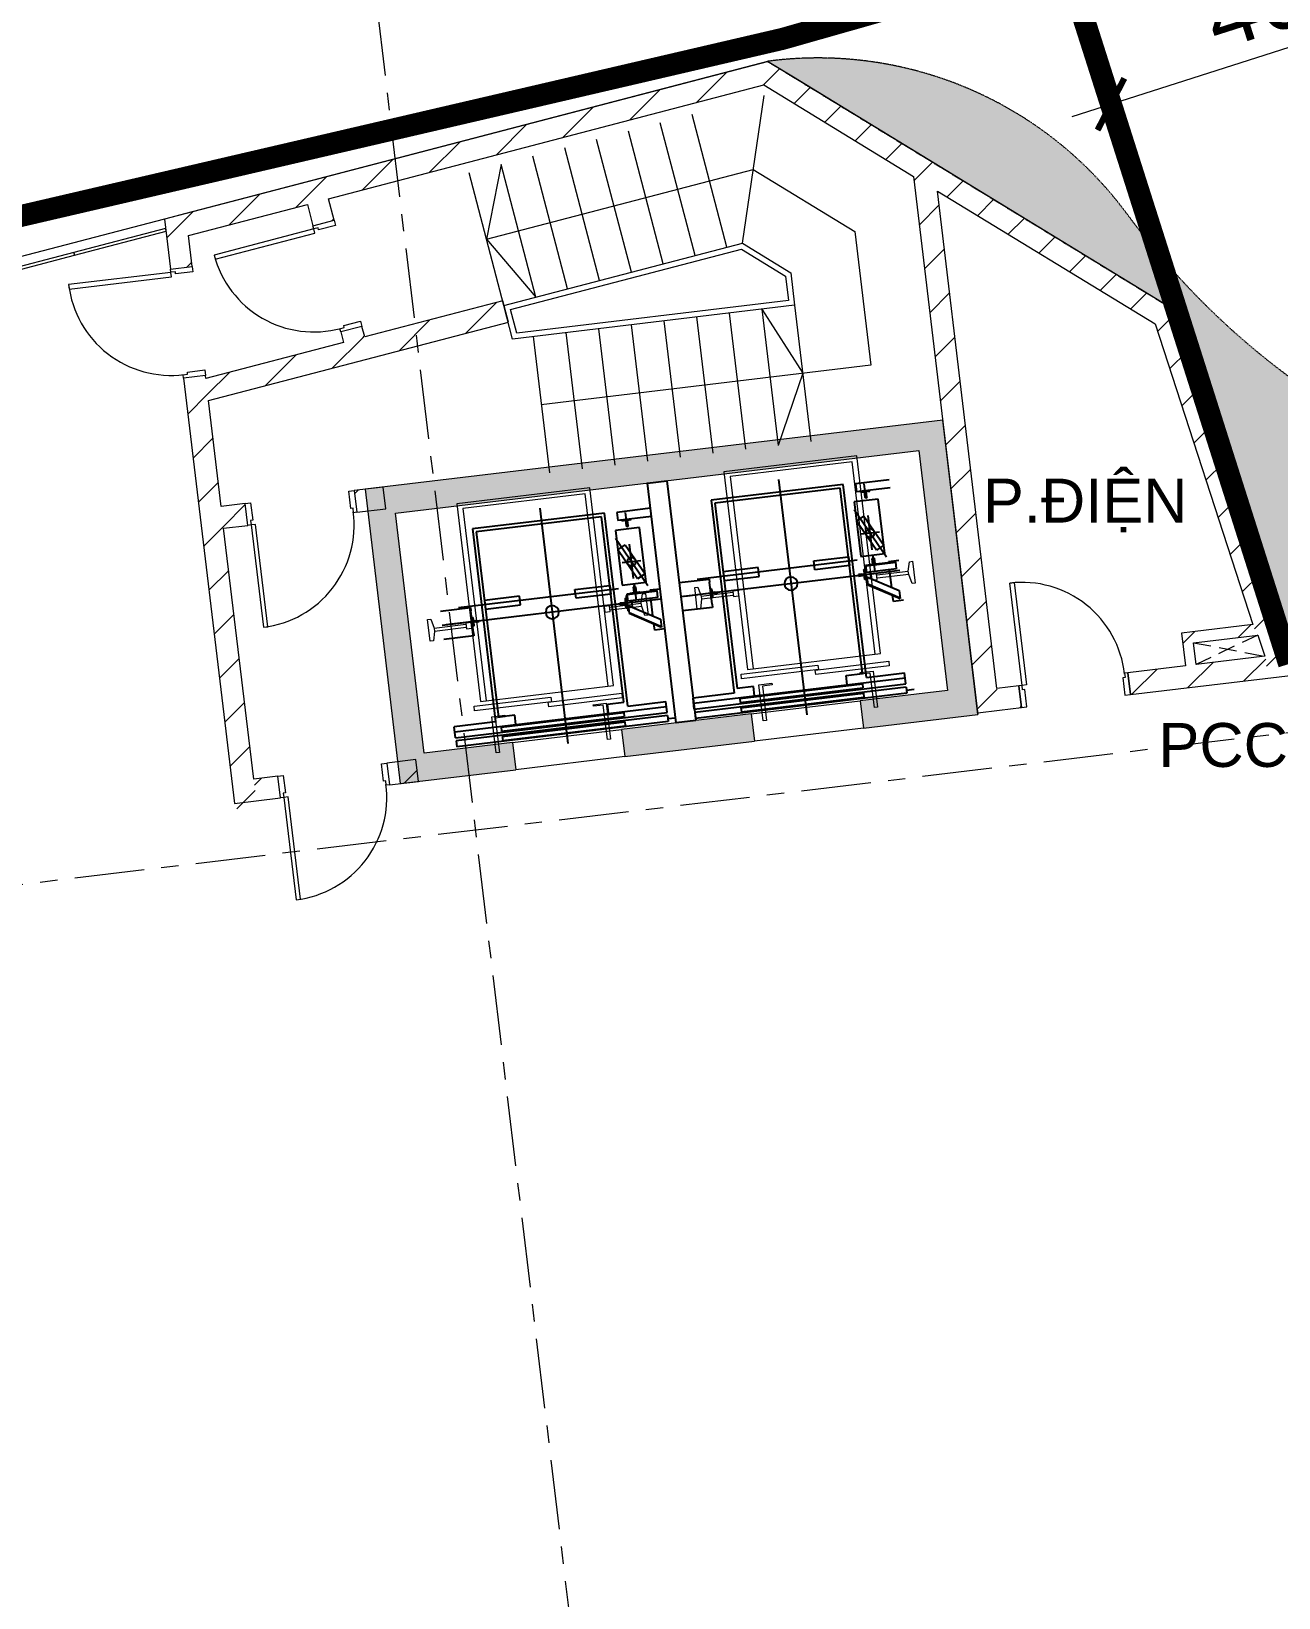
# Model space of a CAD drawing. Header units: millimetres. Extents: x -55734 to 162275, y -23881 to 125548.
# Drawn here: x 63256 to 74620, y 23369 to 37635 of the extents above; entities that cross this region are included whole.
import ezdxf
from ezdxf.xclip import XClip

# ---------------------------------------------------------------- set-up
doc = ezdxf.new("R2010")
doc.units = ezdxf.units.MM
doc.header["$XCLIPFRAME"] = 0
for name, pattern in [('gf$0$Dash', [6, 3, -3]), ('Grid Line', [22.224999999999994, 12.7, -3.174999999999999, 3.174999999999999, -3.174999999999999]), ('HIDDEN2', [4.7624999999999975, 3.174999999999999, -1.587499999999999])]:
    doc.linetypes.add(name, pattern=pattern)
for name, color, linetype, lineweight in [('@ color hatch', 7, 'Continuous', 13), ('A-DETL-GENF', 31, 'Continuous', 5), ('CHU', 181, 'Continuous', 5), ('Core - tb$0$A.Wall', 2, 'Continuous', 25), ('CUA', 31, 'Continuous', 9), ('DIM', 1, 'Continuous', 5), ('G-IMPT', 8, 'Continuous', 5), ('gf$0$A-_DETA----_E', 8, 'Continuous', 9), ('HATCH', 9, 'Continuous', 9), ('HATCH-1', 8, 'Continuous', 5), ('HATCH-TUONG', 152, 'Continuous', 15), ('KINH', 152, 'Continuous', 5), ('NET THAY 2', 55, 'Continuous', 5), ('NET-CAT', 3, 'Continuous', 15), ('NET-THAY', 2, 'Continuous', 9), ('TRUC', 225, 'Continuous', 5)]:
    doc.layers.add(name, color=color, linetype=linetype, lineweight=lineweight)
doc.layers.add('CGXD', color=5, linetype='HIDDEN2')
doc.layers.add('Core - tb$0$CT3 MBT 11-31$0$Nqh-ME-01', color=8, linetype='Continuous')
doc.styles.add('Arial_1', font='arial.ttf', dxfattribs={"height": 400})
doc.styles.add('TA1', font='arial.ttf')
doc.dimstyles.new('D_300_KTx3.0', dxfattribs={"dimtxt": 600, "dimasz": 375, "dimexe": 375, "dimexo": 375, "dimgap": 160, "dimtad": 1, "dimdec": 0, "dimzin": 9, "dimtxsty": 'TA1', "dimblk": 'ARCHTICK', "dimcen": 1, "dimdle": 375, "dimclrd": 256, "dimclre": 256, "dimclrt": 7, "dimadec": 0, "dimazin": 0, "dimtfac": 1, "dimtdec": 0, "dimtix": 1, "dimtmove": 1, "dimatfit": 3, "dimldrblk": 'ARCHTICK', "dimfxl": 1, "dimtolj": 1, "dimtzin": 0, "dimlwd": -1, "dimlwe": -1, "dimarcsym": 0})
pattern_1 = [(0, (266422.9927652581, 100505.680249034), (75, 75), [37.5, -112.5]), (90, (266441.7427652581, 100486.930249034), (-74.99999999999999, 75), [37.5, -112.5])]
pattern_2 = [(45, (0, 0), (-224.5064030267289, 224.5064030267289), [])]
pattern_3 = [(45, (-7.651980938899214, 63.85605885144832), (-224.5064030267289, 224.5064030267289), [])]

# ---------------------------------------------------------------- blocks, each defined once
blk = doc.blocks.new('Core - tb$0$CT3 MBT 11-31$0$tm')
at = {"layer": 'Core - tb$0$CT3 MBT 11-31$0$Nqh-ME-01'}
for p, q in [((-130.0000000000018, -1884.501825770196), (-130.0001636366378, -114.9995883382508)), ((-269.9999999999982, -1750.51420073567), (-270.0000000000018, -281.4443999999785)), ((-129.9999999995362, -459.0012257702838), (-129.9999999995362, -150.0733999997028)), ((-129.9999999995362, -468.678033770826), (-130.0000000000018, -378.0671167697947)), ((853.9999999999982, -537.5017757702808), (854.0000000000018, -1662.502275770363)), ((853.9999999999982, -537.5017757702808), (891.5000000004638, -537.5017757702808)), ((891.5000000004638, -537.5017757702808), (891.5000000000018, -1662.502275770363)), ((939.0000000004638, -537.5017757702808), (939.0000000004675, -1662.502275771294)), ((939.0000000004638, -537.5017757702808), (976.4999999999982, -537.5017757702808)), ((976.4999999999982, -537.5017757702808), (976.5000000000018, -1662.502275770363)), ((-1085.000000000002, -1125.002025770787), (1073.245266988406, -1125.002025769856)), ((854.0000000000018, -1662.502275770363), (891.5000000000018, -1662.502275770363)), ((939.0000000004675, -1662.502275771294), (976.5000000000018, -1662.502275770363)), ((-264.6149432030525, -2018.535669983197), (-728.3645859956723, -1777.122870393861)), ((-500.0000579999778, -1981.283436586913), (-500.0000580009091, -1809.746850323696)), ((-129.9999999995362, -1817.929318770599), (-129.9999999999982, -1730.59358577041)), ((-130, -2125.002025770787), (-129.9999999990669, -1730.653425770644)), ((-855.405599999709, -1896.002025770787), (-951.744711672889, -1896.002025770787)), ((-895.5029750000704, -1896.002025770787), (-818.2873750003073, -1896.002025769856)), ((-347.8310000002402, -1896.002025770787), (-661.9596220506373, -1896.002025770787)), ((-292.1093999994937, -1896.002025770787), (-144.2578000007215, -1896.002025770787)), ((-204.4970249994676, -1896.002025770787), (-281.7126250006277, -1896.002025769856)), ((957.4999999999982, -2055.230865471829), (957.4999999999982, -2125.002025770787))]:
    blk.add_line(p, q, dxfattribs=at)
for points in [[(-260, -114.9997999999323), (-259.9999999995362, -390.0020257707874)], [(-1.818989403545856e-12, -390.0020257707874), (0, -114.9997999999323)], [(900, -114.9997999999323), (800.0000000004657, -114.9997999999323)], [(799.9999999999982, -494.0020257707874), (800.0000000004657, -114.9997999999323)], [(845, -114.999799999001), (844.9999999999982, -2055.230865471829)], [(900, -114.9997999999323), (899.9999999999982, -2055.230865471829)], [(929.9999999999982, -2055.230865471829), (930, -114.9997999999323)], [(930, -114.9997999999323), (985, -114.9997999999323)], [(984.9999999999982, -2055.230865471829), (985, -114.9997999999323)], [(-259.9999999995362, -390.0020257707874), (-229.9999999990705, -390.0020257707874)], [(-30.00000000000182, -390.0020257707874), (-229.9999999990705, -390.0020257707874)], [(-167.5000000000018, -393.0020257707874), (-92.50000000000182, -393.0020257707874)], [(-167.5000000000018, -399.0616725709478), (-167.5000000000018, -393.0020257707874)], [(-166.561422000641, -400.0597843703072), (-134.9385776994768, -402.0058055713962)], [(-135.0000000000018, -426.0020257707874), (-134.9999999995362, -455.0020257707874)], [(-134.0000000000018, -424.2699747698571), (-134.0000000000018, -403.0039177702929)], [(-125.9999999995362, -424.0020257707874), (-126.0000000000018, -403.0039177702929)], [(-125.0614223000612, -402.0058055704649), (-93.438578000294, -400.0597843703072)], [(-125.0000000000018, -425.7340767707865), (-124.9999999995362, -455.0020257707874)], [(-92.50000000000182, -399.0616725709478), (-92.50000000000182, -393.0020257707874)], [(-30.00000000000182, -390.0020257707874), (-1.818989403545856e-12, -390.0020257707874)], [(-970.0000000000018, -494.0020257707874), (799.9999999999982, -494.0020257707874)], [(-969.9999999999982, -1706.002025770787), (-970.0000000000018, -494.0020257707874)], [(-939.9999999999982, -1675.002025769856), (-940.0000000000018, -525.0020257707874)], [(-940.0000000000018, -525.0020257707874), (760.0000000004638, -525.0020257707874)], [(-310.0000000000018, -525.0020257707874), (-230.0000000000018, -525.0020257707874)], [(-309.9999999999982, -845.0020257707874), (-310.0000000000018, -525.0020257707874)], [(-230.0000000000018, -525.0020257707874), (-229.9999999999982, -845.0020257707874)], [(-134.9999999995362, -455.0020257707874), (-124.9999999995362, -455.0020257707874)], [(760.0000000000018, -675.0020257698561), (760.0000000004638, -525.0020257707874)], [(845.0000000000018, -675.0020257707874), (760.0000000000018, -675.0020257698561)], [(-229.9999999999982, -845.0020257707874), (-309.9999999999982, -845.0020257707874)], [(-230.0000000000018, -1355.002025770787), (-310.0000000000018, -1355.002025770787)], [(-310.0000000000018, -1355.002025770787), (-309.9999999999982, -1675.002025770787)], [(-229.9999999999982, -1675.002025770787), (-230.0000000000018, -1355.002025770787)], [(845.0000000000018, -1525.002025770787), (760.0000000000018, -1525.002025770787)], [(760.0000000000018, -1525.002025770787), (760.0000000000018, -1675.002025770787)], [(800.0000000004675, -1706.002025770787), (-969.9999999999982, -1706.002025770787)], [(760.0000000000018, -1675.002025770787), (-939.9999999999982, -1675.002025769856)], [(-309.9999999999982, -1675.002025770787), (-229.9999999999982, -1675.002025770787)], [(800.0000000004675, -1706.002025770787), (799.9999999999982, -2055.230865471829)], [(-963.0000000000018, -2125.002025770787), (-963.0000000000018, -1816.002025770787)], [(-963.0000000000018, -1816.002025770787), (-888.0000000000018, -1816.002025770787)], [(-888.0000000000018, -2125.002025770787), (-888.0000000000018, -1816.002025770787)], [(-885.0000000000018, -1888.002025770787), (-885.0000000000018, -1852.502025770787)], [(-881.8000000007469, -1852.502025769856), (-885.0000000000018, -1852.502025770787)], [(-881.8000000007469, -1852.502025769856), (-881.8000000007469, -1887.80202576967)], [(-800.0000000000018, -2006.002025770787), (-799.9999999999982, -1786.002025770787)], [(-799.9999999999982, -1786.002025770787), (-300.0000000000018, -1786.002025770787)], [(-622.990127076393, -1785.754855033774), (-660.8535140668992, -1858.489708422516)], [(-339.1467382004503, -1933.514359528963), (-622.990127076393, -1785.754855033774)], [(-300.0000000000018, -1786.002025770787), (-300.0000000000018, -2006.002025770787)], [(-218.2000000001881, -1852.502025770787), (-218.2000000001881, -1887.802025770601)], [(-218.2000000001881, -1852.502025770787), (-215.0000000000018, -1852.502025770787)], [(-215.0000000000018, -1888.002025770787), (-215.0000000000018, -1852.502025770787)], [(-212, -2097.002025770787), (-212.0000000000018, -1820.002025769856)], [(-212.0000000000018, -1820.002025769856), (-149.0000000000018, -1820.002025770787)], [(-206, -2097.002025770787), (-206.0000000000018, -1820.002025770787)], [(-200.0000000000018, -1810.002025770787), (-60.00000000000182, -1810.002025769856)], [(-200.0000000000018, -1820.002025770787), (-200.0000000000018, -1810.002025770787)], [(-174.4999999990705, -1807.002025770787), (-174.5000000000018, -1800.024757770654)], [(-174.4999999990705, -1807.002025770787), (-85.50000000000182, -1807.002025770787)], [(-173.5802440000716, -1799.027982470412), (-135.6697565000522, -1795.976068771277)], [(-148.9999999995343, -2097.002025770787), (-149.0000000000018, -1820.002025770787)], [(-149.0000000000018, -1853.002025770787), (-90.14659999963078, -1853.002025770787)], [(-137.9399999994803, -1777.40202577116), (-137.9399999994766, -1745.002025770787)], [(-137.9399999994766, -1745.002025770787), (-122.0600000000541, -1745.002025770787)], [(-136.9399999999459, -1778.402025770229), (-135.7500000000018, -1778.402025770229)], [(-134.7499999995362, -1794.979293770921), (-134.7500000000018, -1779.402025770229)], [(-125.2500000000018, -1794.979293770921), (-125.2500000000018, -1779.402025770229)], [(-86.41975599946636, -1799.027982470412), (-124.3302434999514, -1795.976068770346)], [(-124.2500000000018, -1778.402025770229), (-123.059999999592, -1778.40202577116)], [(-122.059999999592, -1777.40202577116), (-122.0600000000541, -1745.002025770787)], [(-109.1991874473188, -1820.002025770787), (-36.45300418464649, -1820.002025770787)], [(-109.1991874473188, -1820.002025770787), (50.72693640179932, -2097.002025770787)], [(-85.50000000000182, -1807.002025770787), (-85.50000000000182, -1800.024757770654)], [(-60.00000000000182, -1820.002025770787), (-60.00000000000182, -1810.002025769856)], [(-43.38120418414655, -1820.002025770787), (116.5446878662333, -2097.002025770787)], [(-36.45300418464649, -1820.002025770787), (123.4728878671303, -2097.002025770787)], [(-885.0000000000018, -1939.502025769856), (-885.0000000000018, -1904.002025770787)], [(-881.8000000002812, -1939.502025770787), (-885.0000000000018, -1939.502025769856)], [(-882.0000000000018, -1891.002025770787), (-831.2000000001881, -1891.002025770787)], [(-882.0000000000018, -1901.002025770787), (-831.2000000001881, -1901.002025770787)], [(-881.8000000007469, -1887.80202576967), (-831.1999999997224, -1887.802025770601)], [(-831.2000000001881, -1904.202025770974), (-881.7999999998156, -1904.202025770974)], [(-881.7999999998156, -1904.202025770974), (-881.8000000002812, -1939.502025770787)], [(-828.2000000001881, -1898.002025770787), (-828.2000000001881, -1894.002025769856)], [(-825.0000000000018, -1894.002025770787), (-825.0000000000018, -1898.002025770787)], [(-660.8535140668992, -1858.489708422516), (-377.0099279340375, -2006.249245927502)], [(-377.0099279340375, -2006.249245927502), (-339.1467382004503, -1933.514359528963)], [(-275.0000000000018, -1894.002025770787), (-275.0000000000018, -1898.002025770787)], [(-271.7999999998156, -1898.002025770787), (-271.7999999998156, -1894.002025770787)], [(-218.2000000001881, -1887.802025770601), (-268.7999999998156, -1887.802025770601)], [(-218.0000000000018, -1891.002025770787), (-268.8000000002812, -1891.002025770787)], [(-218.0000000000018, -1901.002025770787), (-268.7999999998156, -1901.002025770787)], [(-268.7999999998156, -1904.202025770042), (-218.2000000001881, -1904.202025770042)], [(-218.2000000001881, -1904.202025770042), (-218.2000000001881, -1939.502025769856)], [(-218.2000000001881, -1939.502025769856), (-215.0000000000018, -1939.502025770787)], [(-215.0000000000018, -1939.502025770787), (-215.0000000000018, -1904.002025770787)], [(-300.0000000000018, -2006.002025770787), (-800.0000000000018, -2006.002025770787)], [(-222, -2125.002025770787), (-222.0000000000018, -2032.002025770787)], [(-222.0000000000018, -2032.002025770787), (-212.0000000000018, -2032.002025770787)], [(-148.9999999995343, -2097.002025770787), (-212, -2097.002025770787)], [(13.19914560671714, -2032.002025770787), (-149.0000000000018, -2032.002025770787)], [(50.72693640179932, -2097.002025770787), (123.4728878671303, -2097.002025770787)], [(143.0060671083611, -2032.002025770787), (85.94515146454614, -2032.002025770787)], [(143.0060671092942, -2125.002025770787), (143.0060671083611, -2032.002025770787)], [(899.9999999999982, -2055.230865471829), (799.9999999999982, -2055.230865471829)], [(929.9999999999982, -2055.230865471829), (984.9999999999982, -2055.230865471829)]]:
    blk.add_lwpolyline(points, dxfattribs=at)
for points in [[(-167.5000000000018, -399.0616725709478, 0.39632451), (-166.561422000641, -400.0597843703072)], [(-134.5000000000018, -425.1360007699768, 0.26794919), (-135.0000000000018, -426.0020257707874)], [(-134.0000000000018, -403.0039177702929, 0.39632451), (-134.9385776994768, -402.0058055713962)], [(-134.5000000000018, -425.1360007699768, 0.26794919), (-134.0000000000018, -424.2699747698571)], [(-125.0614223000612, -402.0058055704649, 0.39632451), (-126.0000000000018, -403.0039177702929)], [(-125.9999999995362, -424.0020257707874, 0.26794919), (-125.5000000000018, -424.8680507697354)], [(-125.0000000000018, -425.7340767707865, 0.26794919), (-125.5000000000018, -424.8680507697354)], [(-93.438578000294, -400.0597843703072, 0.39632451), (-92.50000000000182, -399.0616725709478)], [(-173.5802440000716, -1799.027982470412, 0.39087647), (-174.5000000000018, -1800.024757770654)], [(-137.9399999994803, -1777.40202577116, 0.41421356), (-136.9399999999459, -1778.402025770229)], [(-134.7500000000018, -1779.402025770229, 0.41421356), (-135.7500000000018, -1778.402025770229)], [(-135.6697565000522, -1795.976068771277, 0.39087647), (-134.7499999995362, -1794.979293770921)], [(-124.2500000000018, -1778.402025770229, 0.41421356), (-125.2500000000018, -1779.402025770229)], [(-125.2500000000018, -1794.979293770921, 0.39087647), (-124.3302434999514, -1795.976068770346)], [(-123.059999999592, -1778.40202577116, 0.41421356), (-122.059999999592, -1777.40202577116)], [(-85.50000000000182, -1800.024757770654, 0.39087647), (-86.41975599946636, -1799.027982470412)], [(-885.0000000000018, -1888.002025770787, 0.41421356), (-882.0000000000018, -1891.002025770787)], [(-882.0000000000018, -1901.002025770787, 0.41421356), (-885.0000000000018, -1904.002025770787)], [(-825.0000000000018, -1894.002025770787, 0.41421356), (-831.1999999997224, -1887.802025770601)], [(-828.2000000001881, -1894.002025769856, 0.41421356), (-831.2000000001881, -1891.002025770787)], [(-831.2000000001881, -1901.002025770787, 0.41421356), (-828.2000000001881, -1898.002025770787)], [(-831.2000000001881, -1904.202025770974, 0.41421356), (-825.0000000000018, -1898.002025770787)], [(-275.0000000000018, -1894.002025770787, -0.41421356), (-268.7999999998156, -1887.802025770601)], [(-268.7999999998156, -1904.202025770042, -0.41421356), (-275.0000000000018, -1898.002025770787)], [(-271.7999999998156, -1894.002025770787, -0.41421356), (-268.8000000002812, -1891.002025770787)], [(-268.7999999998156, -1901.002025770787, -0.41421356), (-271.7999999998156, -1898.002025770787)], [(-215.0000000000018, -1888.002025770787, -0.41421356), (-218.0000000000018, -1891.002025770787)], [(-218.0000000000018, -1901.002025770787, -0.41421356), (-215.0000000000018, -1904.002025770787)]]:
    blk.add_lwpolyline(points, format="xyb", dxfattribs=at)
for centre, radius in [((-130.0000000000018, -1125.002025770787), 60), ((-500.0000000000018, -1896.002025770787), 40)]:
    blk.add_circle(centre, radius, dxfattribs=at)
blk = doc.blocks.new('ALC1807-ASCENT PLAZA-KET CAU 1_rvt-1-MẶT BẰNG TẦNG 1')
at = {"layer": 'NET-CAT'}
h = blk.add_hatch(color=256, dxfattribs=at)
h.dxf.hatch_style = 1
h.paths.add_polyline_path([(71559.09152466606, 34094.97916389136), (66296.71077548015, 33464.62303391619), (66617.83559641089, 30783.7875579158), (67670.31174624708, 30909.85878391072), (67640.57796653127, 31158.08429094779), (66836.32732373217, 31061.74684466868), (66574.67006223304, 33246.13130659493), (71340.5997973448, 33817.01987713847), (71602.25705884391, 31632.63541521224), (70807.93764629672, 31537.48758484385), (70837.67142601253, 31289.26207780679), (71880.2163455968, 31414.14368789098)])
h.paths.add_polyline_path([(69815.03561814842, 31418.55246598061), (68633.47999467957, 31277.01940981104), (68663.21377439538, 31028.79390277396), (69844.76939786423, 31170.32695894354)], flags=17)
at = {"layer": 'Core - tb$0$A.Wall', "ltscale": 0.5}
blk.add_lwpolyline([(69308.65337382138, 31357.89529063815), (69129.93100875468, 31336.48696924277), (68868.27374725556, 33520.87143116901), (69046.99611232226, 33542.27975256439)], close=True, dxfattribs=at)
at = {"layer": 'HATCH'}
for p, q in [((69815.03561814842, 31418.55246598062), (70807.93764629672, 31537.48758484387)), ((67640.57796653127, 31158.08429094779), (68633.47999467957, 31277.01940981104)), ((70837.67142601253, 31289.26207780679), (69844.76939786423, 31170.32695894355)), ((68663.21377439538, 31028.79390277396), (67670.31174624708, 30909.85878391072))]:
    blk.add_line(p, q, dxfattribs=at)
at = {"layer": 'NET-CAT'}
for p, q in [((71559.09152466606, 34094.97916389136), (66296.71077548015, 33464.62303391619)), ((71880.2163455968, 31414.14368789098), (71559.09152466606, 34094.97916389136)), ((66574.67006223304, 33246.13130659493), (71340.5997973448, 33817.01987713847)), ((71340.5997973448, 33817.01987713848), (71602.25705884391, 31632.63541521224)), ((66296.71077548015, 33464.62303391619), (66617.83559641089, 30783.7875579158)), ((66836.32732373217, 31061.74684466868), (66574.67006223304, 33246.13130659493)), ((71602.25705884391, 31632.63541521224), (70807.93764629673, 31537.48758484385)), ((70807.93764629684, 31537.4875848429), (70837.67142601265, 31289.26207780583)), ((69815.03561814842, 31418.55246598061), (68633.47999467955, 31277.01940981104)), ((69815.03561814854, 31418.55246597966), (69844.76939786435, 31170.32695894259)), ((70837.67142601253, 31289.26207780679), (71880.2163455968, 31414.14368789098)), ((68633.47999467957, 31277.01940981103), (68663.21377439538, 31028.79390277396)), ((67640.57796653129, 31158.08429094779), (66836.32732373217, 31061.74684466868)), ((67640.57796653127, 31158.08429094779), (67670.31174624708, 30909.85878391072)), ((68663.21377439536, 31028.79390277396), (69844.76939786423, 31170.32695894354)), ((66617.83559641089, 30783.7875579158), (67670.31174624708, 30909.85878391072))]:
    blk.add_line(p, q, dxfattribs=at)
at = {"layer": 'NET-THAY', "color": 50}
blk.add_line((47173.0168935675, 31407.51347607909), (69961.26538603981, 37361.6191018002), dxfattribs=at)
at = {"layer": 'Core - tb$0$CT3 MBT 11-31$0$Nqh-ME-01', "extrusion": (0, 0, -1), "zscale": -1, "rotation": 263.1693507407662}
for p in [(-69074.94002908579, 32342.08444445662), (-66900.48237746864, 32081.61626942381)]:
    blk.add_blockref('Core - tb$0$CT3 MBT 11-31$0$tm', p, dxfattribs=at)
blk = doc.blocks.new('THANG MAY 2 - THANG MAY 2_dwg_gf$0$Chindler Elevator - Passenger_Servic - Passenger - 1_35t _18 Người_-1545864-IDEA-1st Storey-367447-MẶT BẰNG TẦNG 1')
at = {"layer": 'G-IMPT'}
for p, q in [((-949.9999999999854, 1000.000000000016), (-949.9999999999854, 1030.000000000018)), ((950.0000000000001, 1030.000000000007), (950.0000000000001, 1000.000000000009))]:
    blk.add_line(p, q, dxfattribs=at)
at = {"layer": 'G-IMPT', "flags": 128}
for points in [[(610.0000000000146, 2130.000000000015), (610.0000000000146, 315.0000000000036), (-610.0000000000001, 315.0000000000036), (-610.0000000000001, 2130.000000000015)], [(-610.0000000000001, 1040.000000000018), (-610.0000000000001, 990.0000000000164), (-660.0000000000001, 990.0000000000164), (-660.0000000000001, 1040.000000000013)], [(610.0000000000146, 990.0000000000091), (610.0000000000146, 1040.000000000013), (660.0000000000146, 1040.000000000013), (660.0000000000146, 990.000000000011)], [(0, 237.4999999999945), (-674.9999999999854, 237.4999999999945), (-674.9999999999854, 194.9999999999982), (0, 194.9999999999982)], [(-404.9999999999855, 165), (-524.9999999999854, 165), (-524.9999999999854, -165.0000000000018), (-495, -165.0000000000018), (-495, 149.9999999999982), (-404.9999999999855, 149.9999999999982)], [(675, 280), (-30, 280), (-30, 237.4999999999945), (675, 237.4999999999945)], [(525.0000000000146, 165), (405.0000000000146, 165), (405.0000000000146, 150), (495.0000000000146, 150), (495.0000000000146, -165.0000000000018), (525.0000000000146, -165.0000000000018)]]:
    blk.add_lwpolyline(points, close=True, dxfattribs=at)
for points in [[(-559.9999999999854, 315.0000000000109), (-559.9999999999854, 2080.000000000016), (560.0000000000146, 2080.000000000016), (560.0000000000146, 315.0000000000073)], [(-659.9999999999854, 1030.000000000015), (-950.0000000000001, 1030.000000000015), (-969.9999999999854, 1115.000000000016), (-999.9999999999854, 1115.000000000016), (-999.9999999999854, 915.0000000000127), (-969.9999999999854, 915.0000000000127), (-949.9999999999854, 1000.000000000016), (-660.0000000000001, 1000.000000000016)], [(660.0000000000001, 1000.000000000009), (950.0000000000146, 1000.000000000009), (970, 915.000000000011), (1000, 915.000000000011), (1000, 1115.000000000007), (970, 1115.000000000007), (950.0000000000001, 1030.000000000007), (660.0000000000146, 1030.000000000007)]]:
    blk.add_lwpolyline(points, dxfattribs=at)
blk = doc.blocks.new('THANG MAY 2 - THANG MAY 2_dwg-367446-MẶT BẰNG TẦNG 1')
at = {"extrusion": (0, 0, -1), "zscale": -1, "rotation": 353.1575838916367}
for p in [(-70462.07689035105, 31373.74856168367), (-68029.52681574124, 31081.8579408757)]:
    blk.add_blockref('THANG MAY 2 - THANG MAY 2_dwg_gf$0$Chindler Elevator - Passenger_Servic - Passenger - 1_35t _18 Người_-1545864-IDEA-1st Storey-367447-MẶT BẰNG TẦNG 1', p, dxfattribs=at)
blk = doc.blocks.new('THANG MAY 2 - THANG MAY 2-367448-MẶT BẰNG TẦNG 1')
blk.add_blockref('THANG MAY 2 - THANG MAY 2_dwg-367446-MẶT BẰNG TẦNG 1', (-67170.10535948286, -33124.01238178432))
blk = doc.blocks.new('THANG  BO 1 - THANG  BO 1-370051-MẶT BẰNG TẦNG 1')
at = {"layer": 'A-DETL-GENF'}
for p, q in [((46743.46912378702, 18915.51121924914), (46941.4613700721, 20259.39633294698)), ((46312.2234103534, 18802.67513245951), (45995.81078965066, 20011.96544229411)), ((46602.45308471376, 18878.61416142818), (46286.04046401103, 20087.90447126277)), ((45731.76406163268, 18650.79707452218), (45415.35144092993, 19860.0873843568)), ((46021.99373599303, 18726.73610349085), (45705.5811152903, 19936.02641332545)), ((45151.30471291194, 18498.91901658484), (44834.8920922092, 19708.20932641948)), ((45441.53438727231, 18574.8580455535), (45125.12176656957, 19784.14835538814)), ((44570.84536419123, 18347.0409586475), (44254.43274348847, 19556.33126848217)), ((44544.66241784883, 19632.27029745084), (44412.63905383985, 18951.68611356483)), ((44412.63905383984, 18951.68611356485), (46842.46524692956, 19587.45377609806)), ((44861.07503855159, 18422.97998761617), (44544.66241784883, 19632.27029745083)), ((46842.46524692956, 19587.45377609806), (47768.22634315817, 19021.81653216104)), ((47768.22634315817, 19021.81653216104), (47914.27428682498, 17804.68617257901)), ((44412.63905383984, 18951.68611356486), (44861.07503855158, 18422.97998761617)), ((44570.84536419123, 18347.0409586475), (46743.46912378702, 18915.51121924914)), ((44631.87348141277, 18311.32585108222), (46735.54943393568, 18861.75581470123)), ((46735.54943393568, 18861.75581470123), (47137.0249874628, 18616.45545964171)), ((46743.46912378702, 18915.51121924914), (47183.78064344021, 18646.48220575426)), ((47137.0249874628, 18616.45545964171), (47163.66307482194, 18394.45969556525)), ((47183.78064344021, 18646.48220575426), (47219.2639053407, 18350.77276793665)), ((44650.51860552526, 18042.53958166579), (44570.84536419123, 18347.0409586475)), ((44687.85321160407, 18097.37817378288), (44631.87348141277, 18311.32585108222)), ((47219.2639053407, 18350.77276793665), (44650.51860552526, 18042.53958166579)), ((47163.66307482194, 18394.45969556525), (44687.85321160407, 18097.37817378288)), ((46623.53735645663, 18279.28935059595), (46772.46114258306, 17038.19237375421)), ((46921.40063089866, 18315.0310592663), (47293.7257984039, 17730.22427951579)), ((46921.40063089866, 18315.0310592663), (47070.32441702509, 17073.93408242456)), ((47219.2639053407, 18350.77276793665), (47368.18769146712, 17109.67579109491)), ((45432.08425868851, 18136.32251591454), (45581.00804481493, 16895.22553907281)), ((45729.94753313054, 18172.06422458489), (45878.87131925696, 16930.96724774316)), ((46027.81080757258, 18207.80593325524), (46176.734593699, 16966.70895641351)), ((46325.6740820146, 18243.54764192559), (46474.59786814103, 17002.45066508386)), ((44836.35770980444, 18064.83909857383), (44985.28149593087, 16823.74212173211)), ((45134.22098424647, 18100.58080724418), (45283.1447703729, 16859.48383040246)), ((47914.27428682498, 17804.68617257901), (44910.81960286765, 17444.29061015296)), ((47293.72579840391, 17730.22427951577), (47070.32441702509, 17073.93408242456))]:
    blk.add_line(p, q, dxfattribs=at)
blk = doc.blocks.new('A$C56D52FB6')
at = {"layer": '@ color hatch', "ltscale": 0.5}
h = blk.add_hatch(dxfattribs=at)
h.set_pattern_fill('CROSS', color=139, scale=300)
h.set_pattern_definition(pattern_1)
edge = h.paths.add_edge_path()
edge.add_line((-50972.45489764104, 14274.83711913933), (-34358.69779159851, 18291.28767043402))
edge.add_line((-34358.69779159851, 18291.28767043402), (-26870.79874875647, 20031.79562566728))
edge.add_line((-26870.79874875647, 20031.79562566728), (-20664.24176168814, 21795.03478807406))
edge.add_line((-20664.24176168814, 21795.03478807406), (-18690.18954590923, 15594.80901044124))
edge.add_arc((-17090.48040331993, 18707.83497549678), 3499.999999999109, 216.3524948346997, 242.8024589970868, ccw=False)
edge.add_arc((-25547.02854208468, 12483.94603234741), 6999.999999996249, 36.35249483465213, 102.7523131960874)
edge.add_line((-27092.1862276789, 19311.27989898944), (-48184.4457514041, 13768.79811309597))
edge.add_arc((-49006.89368788648, 17170.79449636478), 3499.999999999739, 235.83424668101628, 283.59074592841216, ccw=False)
h = blk.add_hatch(dxfattribs=at)
h.set_pattern_fill('CROSS', color=139, scale=300)
h.set_pattern_definition(pattern_1)
edge = h.paths.add_edge_path()
edge.add_line((-26008.33311357989, 15953.41257524569), (-22309.50752009999, 13693.44126836861))
edge.add_line((-22309.50752009999, 13693.44126836861), (-21286.79335026036, 10557.22671043835))
edge.add_line((-21286.79335026036, 10557.22671043835), (-17971.19703517371, 10955.07729400827))
edge.add_line((-17971.19703517371, 10955.07729400827), (-14884.08555073349, 12064.65638731567))
edge.add_arc((-17090.48040331906, 18707.8349754992), 7000.000000001151, 216.3524948346879, 288.37284363465005, ccw=False)
edge.add_arc((-25547.02854208578, 12483.9460323444), 3499.999999998965, 36.35249483468047, 97.57369532617159)
at = {"layer": 'gf$0$A-_DETA----_E', "color": 190, "linetype": 'gf$0$Dash'}
blk.add_lwpolyline([(-26008.33311357989, 15953.41257524569), (-22309.50752009999, 13693.44126836861), (-21286.79335026036, 10557.22671043835), (-17971.19703517371, 10955.07729400827), (-14884.08555073349, 12064.65638731567, -0.3250178610943656), (-22728.17916249757, 14558.57568006177, 0.2736684732394846)], format="xyb", close=True, dxfattribs=at)
blk = doc.blocks.new('System Panel - Glazed-394770-MẶT BẰNG TẦNG 1')
at = {"layer": 'KINH', "lineweight": 9}
for p, q in [((500.0000001523973, 12.69999999999711), (-500.0000001523973, 12.69999999999711)), ((-500.0000001523973, 12.69999999999711), (-500.0000001523973, -12.69999999999711)), ((500.0000001523973, -12.69999999999711), (500.0000001523973, 12.69999999999711)), ((-500.0000001523973, -12.69999999999711), (500.0000001523973, -12.69999999999711))]:
    blk.add_line(p, q, dxfattribs=at)
blk = doc.blocks.new('System Panel - Glazed-633009-MẶT BẰNG TẦNG 1')
at = {"layer": 'KINH', "lineweight": 9}
for p, q in [((431.6751269402377, 12.69999999999711), (-431.6751269402464, 12.70000000000144)), ((-431.6751269402464, 12.70000000000144), (-431.6751269402464, -12.69999999999495)), ((431.6751269402377, -12.69999999999711), (431.6751269402377, 12.69999999999711)), ((-431.6751269402464, -12.69999999999495), (431.6751269402377, -12.69999999999711))]:
    blk.add_line(p, q, dxfattribs=at)
blk = doc.blocks.new('CUA 1 CANH MO - 2 - Type 1000-536230-MẶT BẰNG TẦNG 1')
at = {"layer": 'CUA', "lineweight": 5}
for p, q in [((-398.5493444547624, -102.2545325236376), (-398.5493444547614, 97.74546747635969)), ((-398.5493444547614, 97.74546747635968), (-348.5493444547608, 97.74546747635999)), ((-348.5493444547608, 97.74546747635999), (-348.5493444547597, -61.25453252363722)), ((551.4506555452392, 97.7454674763659), (601.4506555452381, 97.74546747636622)), ((551.4506555452402, -61.25453252363134), (551.4506555452392, 97.74546747636589)), ((601.4506555452381, 97.74546747636622), (601.4506555452392, -102.254532523631)), ((-368.5493444547591, -102.2545325236374), (-398.5493444547624, -102.2545325236376)), ((-368.5493444547594, -61.25453252363736), (-368.5493444547591, -102.2545325236374)), ((-348.5493444547597, -61.25453252363722), (-368.5493444547594, -61.25453252363736)), ((571.4506555452401, -61.25453252363121), (551.4506555452402, -61.25453252363134)), ((571.4506555452404, -102.2545325236312), (571.4506555452401, -61.25453252363121)), ((601.4506555452392, -102.254532523631), (571.4506555452404, -102.2545325236312))]:
    blk.add_line(p, q, dxfattribs=at)
at = {"layer": 'CUA'}
for p, q in [((-327.5493444547604, -102.2545325246243), (-367.5493444547604, -102.2545325246244)), ((-367.5493444547604, -102.2545325246244), (-367.5493444547588, -1040.254532524624)), ((-327.5493444547587, -1040.254532524624), (-327.5493444547604, -102.2545325246243)), ((-367.5493444547588, -1040.254532524624), (-327.5493444547587, -1040.254532524624))]:
    blk.add_line(p, q, dxfattribs=at)
at = {"layer": 'CUA', "lineweight": 5}
blk.add_arc((-367.5493444547607, -102.2545325246248), 937.9999999999995, 269.9999999999997, 0.4999999999998296, dxfattribs=at)
blk = doc.blocks.new('CUA 1 CANH MO - 2 - Type 1000-536410-MẶT BẰNG TẦNG 1')
at = {"layer": 'CUA', "lineweight": 5}
for p, q in [((-398.5493444547624, -102.2545325236376), (-398.5493444547614, 97.74546747635969)), ((-398.5493444547614, 97.74546747635968), (-348.5493444547608, 97.74546747635999)), ((-348.5493444547608, 97.74546747635999), (-348.5493444547597, -61.25453252363722)), ((551.4506555452392, 97.7454674763659), (601.4506555452381, 97.74546747636622)), ((551.4506555452402, -61.25453252363134), (551.4506555452392, 97.74546747636589)), ((601.4506555452381, 97.74546747636622), (601.4506555452392, -102.254532523631)), ((-368.5493444547591, -102.2545325236374), (-398.5493444547624, -102.2545325236376)), ((-368.5493444547594, -61.25453252363736), (-368.5493444547591, -102.2545325236374)), ((-348.5493444547597, -61.25453252363722), (-368.5493444547594, -61.25453252363736)), ((571.4506555452401, -61.25453252363121), (551.4506555452402, -61.25453252363134)), ((571.4506555452404, -102.2545325236312), (571.4506555452401, -61.25453252363121)), ((601.4506555452392, -102.254532523631), (571.4506555452404, -102.2545325236312))]:
    blk.add_line(p, q, dxfattribs=at)
at = {"layer": 'CUA'}
for p, q in [((-327.5493444547604, -102.2545325246243), (-367.5493444547604, -102.2545325246244)), ((-367.5493444547604, -102.2545325246244), (-367.5493444547588, -1040.254532524624)), ((-327.5493444547587, -1040.254532524624), (-327.5493444547604, -102.2545325246243)), ((-367.5493444547588, -1040.254532524624), (-327.5493444547587, -1040.254532524624))]:
    blk.add_line(p, q, dxfattribs=at)
at = {"layer": 'CUA', "lineweight": 5}
blk.add_arc((-367.5493444547607, -102.2545325246248), 937.9999999999995, 269.9999999999997, 0.4999999999998296, dxfattribs=at)
blk = doc.blocks.new('CUA 1 CANH MO - 2 - Type 1000-546625-MẶT BẰNG TẦNG 1')
at = {"layer": 'CUA'}
for p, q in [((-367.5493444547588, 1040.254532524624), (-327.5493444547587, 1040.254532524624)), ((-367.5493444547604, 102.2545325246244), (-367.5493444547588, 1040.254532524624)), ((-327.5493444547587, 1040.254532524624), (-327.5493444547604, 102.2545325246243)), ((-327.5493444547604, 102.2545325246243), (-367.5493444547604, 102.2545325246244))]:
    blk.add_line(p, q, dxfattribs=at)
at = {"layer": 'CUA', "lineweight": 5}
for p, q in [((-368.5493444547591, 102.2545325236374), (-398.5493444547624, 102.2545325236376)), ((-398.5493444547624, 102.2545325236376), (-398.5493444547614, -97.74546747635969)), ((-368.5493444547594, 61.25453252363736), (-368.5493444547591, 102.2545325236374)), ((-348.5493444547597, 61.25453252363722), (-368.5493444547594, 61.25453252363736)), ((-348.5493444547608, -97.74546747635999), (-348.5493444547597, 61.25453252363722)), ((571.4506555452401, 61.25453252363121), (551.4506555452402, 61.25453252363134)), ((551.4506555452402, 61.25453252363134), (551.4506555452392, -97.74546747636589)), ((601.4506555452392, 102.254532523631), (571.4506555452404, 102.2545325236312)), ((571.4506555452404, 102.2545325236312), (571.4506555452401, 61.25453252363121)), ((601.4506555452381, -97.74546747636622), (601.4506555452392, 102.254532523631)), ((-398.5493444547614, -97.74546747635968), (-348.5493444547608, -97.74546747635999)), ((551.4506555452392, -97.7454674763659), (601.4506555452381, -97.74546747636622))]:
    blk.add_line(p, q, dxfattribs=at)
blk.add_arc((-367.5493444547607, 102.2545325246248), 937.9999999999995, 359.4999999999998, 89.99999999999993, dxfattribs=at)
blk = doc.blocks.new('_ARCHTICK')
at = {"color": 0, "linetype": 'ByBlock', "const_width": 0.15}
blk.add_lwpolyline([(-0.5, -0.5), (0.5, 0.5)], dxfattribs=at)
blk = doc.blocks.new('*D151')
at = {"layer": 'Defpoints', "color": 0, "transparency": 16777216}
for p in [(132637.0113204487, 71677.17154249802), (128825.3515963671, 70463.60036074155, -3.47962208218722e-06), (128825.3515963671, 70463.60036074155)]:
    blk.add_point(p, dxfattribs=at)
at = {"layer": 'DIM', "transparency": 16777216}
blk.add_line((132994.3376159774, 71790.93849079031), (128468.0253008384, 70349.83341244925), dxfattribs=at)
at = {"layer": 'DIM', "transparency": 16777216, "xscale": 375, "yscale": 375, "zscale": 375}
for p, rotation in [((132637.0113204487, 71677.17154249802), 17.66063888103842), ((128825.3515963671, 70463.60036074155), 197.6606388810384)]:
    blk.add_blockref('_ARCHTICK', p, dxfattribs=dict(at, rotation=rotation))
at = {"layer": 'DIM', "color": 7, "transparency": 16777216, "insert": (130589.7027646934, 71514.75101792473), "char_height": 600, "attachment_point": 5, "rotation": 17.660638881038427, "style": 'TA1'}
blk.add_mtext('\\A1;4000', dxfattribs=at)
blk = doc.blocks.new('A$C1F0A2BF7')
at = {"layer": 'CGXD', "ltscale": 200, "const_width": 200, "elevation": -3.977424561112374e-06}
blk.add_lwpolyline([(153561.1226146654, 72890.82706285013), (130418.0220422434, 65461.24212783163), (128403.46457685, 71788.68930861734), (125832.2476587936, 71058.24948267722), (118267.2105483628, 69299.8113417508), (97389.2170030819, 64252.46243989574), (95665.13970612898, 76400.76485154765), (89158.62054502891, 76288.37961033436), (80095.1513761798, 76240.15018884973), (75966.30655073191, 76254.6673286161), (71950.12642534656, 76296.02380128148), (68041.3713891315, 76232.41742682464), (63824.10836483542, 76163.23365290447), (62710.87670009441, 76152.7975980192), (59200.81674194217, 76148.43576485223), (53256.37634525231, 76129.83989817418), (50614.28199219946, 76167.41231305858), (49470.58350224127, 76197.63051792078), (45331.29765398303, 75911.0010137008)], dxfattribs=at)
at = {"layer": 'DIM'}
dim = blk.add_aligned_dim(p1=(132637.0113204487, 71677.17154249802, -4.978024789251535e-07), p2=(128825.3515963671, 70463.60036074156, -3.977424561112374e-06), distance=1.3969181705369556e-11, dimstyle='D_300_KTx3.0', dxfattribs=at)
dim.commit()
dim.dimension.update_dxf_attribs({"geometry": '*D151', "text_midpoint": (130589.7027646934, 71514.75101792473, -4.978024789251535e-07)})

msp = doc.modelspace()

# ---------------------------------------------------------------- hatches: boundary and pattern name
at = {"layer": 'HATCH-TUONG', "lineweight": 5}
h = msp.add_hatch(dxfattribs=at)
h.set_pattern_fill('FP_3', color=256, style=0, pattern_type=2)
h.set_pattern_definition(pattern_2)
h.paths.add_polyline_path([(64688.87424102981, 35775.25649528362), (70198.2835781237, 37216.80169968717), (69961.38083195314, 37361.54856469466), (64664.86323052469, 35975.70680177249)], flags=0)
h = msp.add_hatch(dxfattribs=at)
h.set_pattern_fill('FP_3', color=256, style=0, pattern_type=2)
h.set_pattern_definition(pattern_2)
h.paths.add_polyline_path([(73755.65387513787, 34808.88190841605), (73660.20642543389, 35101.57725781747), (70198.2835781237, 37216.80169968716), (69929.70207254753, 37146.52694650301), (73492.9450286672, 34969.39622304957)], flags=0)
h = msp.add_hatch(dxfattribs=at)
h.set_pattern_fill('FP_3', color=256, style=0, pattern_type=2)
h.set_pattern_definition(pattern_2)
h.paths.add_polyline_path([(71886.16310154012, 31364.49858648363), (72084.74350716977, 31388.28561025627), (71510.70150254255, 36180.54105241938), (71293.36524767974, 36313.33285011856), (71712.54848577474, 32813.87960831476)], flags=0)
h = msp.add_hatch(dxfattribs=at)
h.set_pattern_fill('FP_3', color=256, style=0, pattern_type=2)
h.set_pattern_definition(pattern_2)
h.paths.add_polyline_path([(66100.01800501386, 34800.72102281222), (66293.50445458743, 34851.34704212465), (66268.19144493114, 34948.09026691163), (66074.70499535759, 34897.46424759919)], flags=0)
h.paths.add_polyline_path([(65821.57489879543, 35864.89649546694), (66015.06134836898, 35915.52251477937), (65964.43532905653, 36109.00896435296), (65770.94887948298, 36058.38294504052)], flags=0)
h = msp.add_hatch(dxfattribs=at)
h.set_pattern_fill('FP_3', color=256, style=0, pattern_type=2)
h.set_pattern_definition(pattern_2)
h.paths.add_polyline_path([(65112.97399739976, 30553.16974602743), (65311.55440302943, 30576.95676980008), (64841.51639393432, 34500.95917546436), (64642.93598830467, 34477.17215169171), (65072.80193200725, 30888.53684015706)], flags=0)
h.paths.add_polyline_path([(64524.00086944144, 35470.07417984), (64722.58127507108, 35493.86120361264), (64664.86323052469, 35975.70680177248), (64469.55484652033, 35924.60407058754)], flags=0)
h = msp.add_hatch(dxfattribs=at)
h.set_pattern_fill('FP_3', color=256, style=0, pattern_type=2)
h.set_pattern_definition(pattern_2)
h.paths.add_polyline_path([(64868.95681981825, 34271.879196617), (67601.79239612794, 34986.92971808193), (67551.16637681553, 35180.41616765549), (64844.94580931313, 34472.32950310587)], flags=0)
h = msp.add_hatch(dxfattribs=at)
h.set_pattern_fill('FP_3', color=256, style=0, pattern_type=2)
h.set_pattern_definition(pattern_2)
h.paths.add_polyline_path([(74563.89877620403, 31685.25209662042), (74766.35584401591, 31709.50348773684), (73755.65387513787, 34808.88190841605), (73492.9450286672, 34969.39622304957), (74500.68223548107, 31879.10942368617)], flags=0)
h = msp.add_hatch(dxfattribs=at)
h.set_pattern_fill('FP_3', color=256, style=0, pattern_type=2)
h.set_pattern_definition(pattern_2)
h.paths.add_polyline_path([(65008.26984992816, 33108.85694157825), (65228.51494777234, 33135.23907813204), (65204.72792399969, 33333.81948376169), (64984.48282615552, 33307.4373472079)], flags=0)
h.paths.add_polyline_path([(66221.41697592063, 33254.17419699526), (66484.53601335126, 33285.69200349059), (66460.74898957861, 33484.27240912025), (66197.62995214798, 33452.75460262493)], flags=0)
h = msp.add_hatch(dxfattribs=at)
h.set_pattern_fill('FP_3', color=256, style=0, pattern_type=2)
h.set_pattern_definition(pattern_3)
h.paths.add_polyline_path([(73769.42773898573, 31856.28850056192), (73868.71794180055, 31868.18201244824), (73833.03740614158, 32166.05262089272), (73733.74720332677, 32154.15910900641)], flags=0)
h = msp.add_hatch(dxfattribs=at)
h.set_pattern_fill('FP_3', color=256, style=0, pattern_type=2)
h.set_pattern_definition(pattern_3)
h.paths.add_polyline_path([(73844.9309180279, 32066.7624180779), (74429.8137138192, 32136.82280960337), (74398.20544345771, 32233.75147313625), (73833.03740614158, 32166.05262089272)], flags=0)
h = msp.add_hatch(dxfattribs=at)
h.set_pattern_fill('FP_3', color=256, style=0, pattern_type=2)
h.set_pattern_definition([(45, (-7.651980938986526, 63.85605885141194), (-224.5064030267289, 224.5064030267289), [])])
h.paths.add_polyline_path([(72077.09152623078, 31452.14166910768), (72275.67193186043, 31475.92869288033), (72251.88490808778, 31674.50909850999), (72053.30450245814, 31650.72207473735)], flags=0)
h.paths.add_polyline_path([(73268.57396000873, 31594.86381174357), (74556.24679526505, 31749.10815547183), (74493.03025454211, 31942.96548253758), (73244.78693623608, 31793.44421737324)], flags=0)
h = msp.add_hatch(dxfattribs=at)
h.set_pattern_fill('FP_3', color=256, style=0, pattern_type=2)
h.set_pattern_definition([(45, (-5.946755943150492, 49.64510140739731), (-224.5064030267289, 224.5064030267289), [])])
h.paths.add_polyline_path([(65305.60764708628, 30626.60187120748), (65526.14084481537, 30653.01851790737), (65502.35382104271, 30851.59892353703), (65281.82062331362, 30825.18227683712)], flags=0)
h.paths.add_polyline_path([(66519.04287296366, 30771.95363677061), (66782.43052243725, 30803.50361905403), (66758.64349866462, 31002.08402468369), (66495.255849191, 30970.53404240028), (66499.13115697494, 30938.18194156445)], flags=0)

# ---------------------------------------------------------------- linework, layer by layer
at = {"layer": 'HATCH-1', "linetype": 'HIDDEN2', "ltscale": 50}
for p, q in [((74429.81371381911, 32136.82280960334), (73868.71794180047, 31868.1820124482)), ((73844.93091802782, 32066.76241807787), (74493.0302545421, 31942.96548253759))]:
    msp.add_line(p, q, dxfattribs=at)
at = {"layer": 'NET-CAT'}
for p, q in [((69961.38083195307, 37361.54856469463), (64664.86323052462, 35975.70680177244)), ((70198.2835781236, 37216.80169968712), (69961.38083195307, 37361.54856469463)), ((65964.43532905646, 36109.00896435291), (69929.70207254747, 37146.52694650297)), ((69929.70207254746, 37146.52694650297), (71293.36524767966, 36313.33285011852)), ((73660.20642543379, 35101.57725781742), (70198.2835781236, 37216.80169968712)), ((71293.36524767967, 36313.33285011852), (71880.21634559687, 31414.14368789099)), ((66015.0613483689, 35915.52251477932), (65964.43532905646, 36109.00896435291)), ((72053.307421038, 31650.72242434046), (71510.70150254246, 36180.54105241934)), ((71510.70150254246, 36180.54105241934), (73492.94502866713, 34969.39622304954)), ((64664.86323052462, 35975.70680177244), (64469.55484652027, 35924.6040705875)), ((64688.87424102973, 35775.25649528359), (65770.94887948291, 36058.38294504048)), ((65770.94887948291, 36058.38294504048), (65821.57489879536, 35864.89649546689)), ((64469.55484652027, 35924.6040705875), (64524.00086944136, 35470.07417983996)), ((65821.57489879536, 35864.89649546689), (66015.0613483689, 35915.52251477932)), ((64722.58127507101, 35493.86120361261), (64688.87424102974, 35775.25649528359)), ((64524.00086944136, 35470.07417983996), (64722.58127507101, 35493.86120361261)), ((67551.16637681544, 35180.41616765544), (66293.50445458735, 34851.34704212462)), ((67601.79239612787, 34986.9297180819), (67551.16637681544, 35180.41616765544)), ((73755.6538751378, 34808.88190841602), (73660.20642543379, 35101.57725781742)), ((64868.95681981817, 34271.87919661697), (67601.79239612787, 34986.9297180819)), ((73492.94502866713, 34969.39622304954), (74385.52922921185, 32232.23304835178)), ((66268.19144493107, 34948.09026691159), (66074.70499535753, 34897.46424759916)), ((66074.70499535753, 34897.46424759916), (66100.0180050138, 34800.72102281218)), ((66293.50445458734, 34851.34704212461), (66268.19144493107, 34948.09026691159)), ((74682.92059527342, 31965.36269988741), (73755.6538751378, 34808.88190841602)), ((66100.0180050138, 34800.72102281218), (64844.94580931305, 34472.32950310582)), ((64841.51639393425, 34500.95917546432), (64642.93598830459, 34477.17215169167)), ((64642.93598830459, 34477.17215169167), (65107.02724145655, 30602.81484743479)), ((64844.94580931305, 34472.32950310582), (64841.51639393425, 34500.95917546432)), ((64984.48282615544, 33307.43734720787), (64868.95681981817, 34271.87919661697)), ((66460.74898957855, 33484.27240912021), (66197.62995214791, 33452.75460262489)), ((66197.62995214791, 33452.75460262489), (66221.41697592055, 33254.17419699523)), ((66484.5360133512, 33285.69200349055), (66460.74898957855, 33484.27240912021)), ((65204.72792399961, 33333.81948376166), (64984.48282615544, 33307.43734720787)), ((65228.51494777226, 33135.239078132), (65204.72792399961, 33333.81948376166)), ((66221.41697592055, 33254.17419699523), (66484.5360133512, 33285.69200349055)), ((65008.2698499281, 33108.85694157821), (65228.51494777226, 33135.239078132)), ((65281.82062331355, 30825.18227683709), (65008.2698499281, 33108.85694157821)), ((73268.57396000873, 31594.86381174358), (78043.41452724447, 32166.81976944902)), ((73833.0374061415, 32166.05262089269), (73733.74720332668, 32154.15910900637)), ((73733.74720332668, 32154.15910900637), (73769.42773898564, 31856.28850056188)), ((74385.52922921185, 32232.23304835178), (73833.0374061415, 32166.05262089269)), ((73844.93091802782, 32066.76241807787), (74429.81371381912, 32136.82280960333)), ((74429.81371381911, 32136.82280960333), (74493.03025454209, 31942.96548253759)), ((73868.71794180047, 31868.1820124482), (73844.93091802782, 32066.76241807787)), ((73769.42773898566, 31856.28850056188), (73244.78693623608, 31793.44421737324)), ((74493.0302545421, 31942.96548253759), (73868.71794180047, 31868.18201244821)), ((72251.88490808778, 31674.50909850999), (72053.307421038, 31650.72242434046)), ((72275.67193186043, 31475.92869288033), (72251.88490808778, 31674.50909850999)), ((73244.78693623608, 31793.44421737324), (73268.57396000873, 31594.86381174358)), ((71878.51112060114, 31428.35464533504), (72077.0915262308, 31452.14166910769)), ((72077.0915262308, 31452.14166910769), (72275.67193186043, 31475.92869288033)), ((66758.64349866453, 31002.08402468366), (66495.25584919093, 30970.53404240024)), ((66495.25584919093, 30970.53404240024), (66519.04287296358, 30771.95363677058)), ((66782.43052243718, 30803.503619054), (66758.64349866453, 31002.08402468366)), ((65502.35382104264, 30851.59892353699), (65281.82062331355, 30825.18227683709)), ((65526.14084481529, 30653.01851790733), (65502.35382104264, 30851.59892353699)), ((66519.04287296358, 30771.95363677058), (66782.43052243718, 30803.503619054)), ((65107.02724145655, 30602.81484743479), (65305.6076470862, 30626.60187120744)), ((65305.6076470862, 30626.60187120744), (65526.14084481529, 30653.01851790733))]:
    msp.add_line(p, q, dxfattribs=at)
at = {"layer": 'TRUC', "linetype": 'Grid Line', "ltscale": 50}
for p, q in [((66138.4388476459, 40069.39910883873), (70102.54208003078, 6976.010235614027)), ((41585.19059451254, 27281.66901028148), (106103.1561622593, 35009.97622093809))]:
    msp.add_line(p, q, dxfattribs=at)

# ---------------------------------------------------------------- block references
at = {"lineweight": 5}
msp.add_blockref('ALC1807-ASCENT PLAZA-KET CAU 1_rvt-1-MẶT BẰNG TẦNG 1', (0, 0), dxfattribs=at)
at = {"color": 50, "lineweight": 9}
for name, p, rotation in [('System Panel - Glazed-633009-MẶT BẰNG TẦNG 1', (64063.65453196847, 35717.33638743603), 14.64287089674983), ('CUA 1 CANH MO - 2 - Type 1000-536230-MẶT BẰNG TẦNG 1', (66021.38406509598, 35505.21070696643), 284.6628127972318), ('System Panel - Glazed-394770-MẶT BẰNG TẦNG 1', (63162.23994141888, 35481.81509730829), 14.64287089674983), ('CUA 1 CANH MO - 2 - Type 1000-536410-MẶT BẰNG TẦNG 1', (64672.93111582701, 35086.51538239366), 276.8306492592338), ('CUA 1 CANH MO - 2 - Type 1000-536230-MẶT BẰNG TẦNG 1', (65612.07374521857, 33284.16932451766), 6.830649259233359), ('CUA 1 CANH MO - 2 - Type 1000-546625-MẶT BẰNG TẦNG 1', (72659.7670154941, 31620.38187943551), 6.830649259234166), ('CUA 1 CANH MO - 2 - Type 1000-536410-MẶT BẰNG TẦNG 1', (65909.69964226158, 30801.948764293), 6.830649259234216)]:
    msp.add_blockref(name, p, dxfattribs=dict(at, rotation=rotation))
at = {"layer": 'A-DETL-GENF'}
for name, p in [('THANG  BO 1 - THANG  BO 1-370051-MẶT BẰNG TẦNG 1', (22990.52425046722, 16789.93651796382)), ('THANG MAY 2 - THANG MAY 2-367448-MẶT BẰNG TẦNG 1', (67133.1553615168, 33332.31160899233))]:
    msp.add_blockref(name, p, dxfattribs=at)
at = {"layer": 'NET THAY 2'}
ref = msp.add_blockref('A$C1F0A2BF7', (-55733.7975177078, -33492.41671422218, 4.978024789251535e-07), dxfattribs=at)
XClip(ref).set_block_clipping_path([(-27462.618629115583, 51738.674998801594), (137958.51740970556, 152520.38063209807)])
at = {"layer": 'NET-THAY'}
msp.add_blockref('A$C56D52FB6', (95969.65169468791, 21408.20164954532), dxfattribs=at)

# ---------------------------------------------------------------- texts
at = {"layer": 'CHU', "color": 7, "char_height": 400, "attachment_point": 1, "line_spacing_factor": 0.9364389825664474, "style": 'Arial_1'}
for s, insert, width in [('\\pt2540,5080,7620,10160,12700,15240,17780,20320,22860,25400,27940,30480,33020,35560,38100,40640,43180,45720,48260,50800,53340,55880,58420,60960,63500,66040,68580,71120,73660,76200,78740,81280;P.{\\fArial|b0|i0|c238|p34;ĐI\\fArial|b0|i0|c163|p34;ỆN}', (71925.76768878989, 33560.66799809402), 1937.18), ('\\pt2540,5080,7620,10160,12700,15240,17780,20320,22860,25400,27940,30480,33020,35560,38100,40640,43180,45720,48260,50800,53340,55880,58420,60960,63500,66040,68580,71120,73660,76200,78740,81280;PCCC', (73524.3060332491, 31335.15593725654), 1644.28)]:
    msp.add_mtext(s, dxfattribs=dict(at, insert=insert, width=width))

doc.saveas('drawing.dxf')
